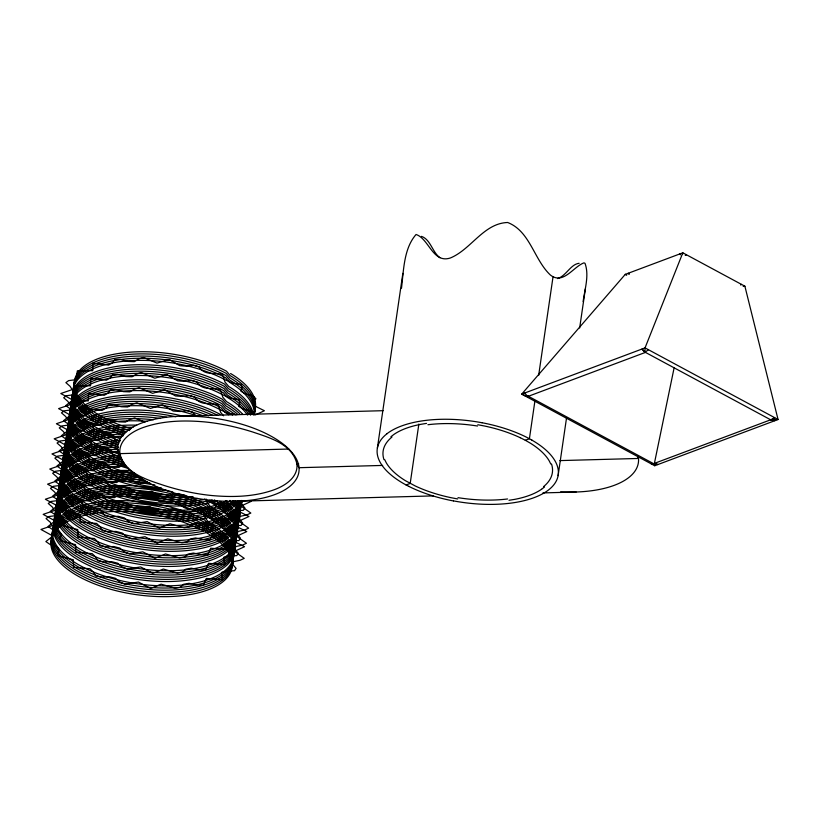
<?xml version="1.0" encoding="UTF-8"?>
<svg xmlns="http://www.w3.org/2000/svg" width="819" height="819" viewBox="0 0 819 819"><rect width="100%" height="100%" fill="white"/><g stroke="black" fill="none" stroke-linecap="round" stroke-linejoin="round"><path stroke-width="1.23" d="M682.8 253.972L682.821 252.805L625.266 274.375L521.713 394.134L654.719 465.735L778.05 419.492L744.891 286.22L682.821 252.805L645.044 347.891L644.993 352.559L527.692 396.539L525.122 395.966L528.06 396.109L654.258 464.035L657.995 464.506L654.391 463.39L771.181 419.604L774.641 417.659L771.314 420.147L645.126 352.211L642.035 349.017L644.993 352.559M401.494 288.186C403.706 270.239 403.726 248.546 416.062 234.49C429.064 238.738 432.77 263.779 450.368 257.985C471.242 249.355 483.609 223.3 507.667 222.492C530.159 231.255 533.906 259.613 550.429 275.071C563.257 285.032 573.157 266.851 583.947 262.858L585.022 263.329C589.404 275.45 584.756 289.168 583.118 301.556M377.385 448.044L402.856 273.372M418.857 424.047L410.196 483.425L406.081 484.961L403.521 483.538A91.994 41.196 8.3 0 1 380.456 462.848A91.257 40.858 8.3 0 1 387.07 433.681M534.94 400.788L529.412 438.728L525.296 440.264L520.26 437.715M538.636 375.501L553.02 276.883M558.108 475.634L566.584 417.588M579.657 327.989L585.37 288.872M654.719 465.735L654.258 464.035L674.18 367.547M771.314 420.147L771.181 419.604L778.05 419.492L645.044 347.891L521.713 394.134L527.692 396.539L528.06 396.109M390.929 436.732L393.959 434.398A86.251 38.616 8.3 0 1 420.853 424.324L426.504 423.392M544.563 486.957L541.543 489.291M645.126 352.211L648.453 349.723M740.642 285.002L741.482 284.377M123.219 464.721L118.898 467.403L112.459 467.178L104.668 465.069L99.273 465.325L97 468.663L93.171 470.823L77.447 468.939L77.334 476.412L61.968 476.515L61.466 479.34L63.626 483.21L60.473 485.411L53.225 486.343L50.461 488.359L54.689 492.065L56.706 495.382L45.352 499.252L57.299 505.794L50.276 511.353L54.074 513.994L61.343 516.584L63.728 519.584L61.63 522.962L63.053 525.767L77.754 529.565L78 537.08L94.42 538.533L97.778 541.85L100.113 545.72L105.989 546.846L113.759 546.519L119.912 548.116L124.283 551.791L129.392 553.941L142.813 551.832L154.996 558.282L165.51 553.961L179.77 557.974L184.674 557.115L188.012 554.074L193.407 553.071L201.484 554.719L207.76 555.006L210.739 548.228L227.129 549.518L225.819 542.229L231.234 540.929L238.953 540.52L240.479 538.175L237.254 534.357L237.899 531.47L244.553 530.036L248.638 528.153L238.79 521.16L248.996 516.472L237.152 510.626L237.326 507.575L240.489 504.494L237.971 501.873L234.664 500.941M255.241 414.957L264.414 410.728L252.58 404.893L252.754 401.842L255.917 398.751L253.399 396.14L245.669 393.959L240.97 391.287L241.974 387.684L241.38 384.5L233.169 383.261L225.286 379.862A91.462 40.95 8.3 0 0 88.933 370.884A91.462 40.95 8.3 0 0 123.474 435.35M251.198 501.361L241.001 506.06L250.839 513.052L246.754 514.936L240.1 516.369L239.465 519.256L242.68 523.075L241.155 525.409L233.446 525.818L228.02 527.129L229.33 534.408L212.94 533.128L209.971 539.905L203.685 539.619L195.608 537.97L190.213 538.974L186.886 542.004L181.972 542.864L167.721 538.851L157.207 543.171L145.014 536.721L131.593 538.83L126.495 536.691L122.113 533.005L115.97 531.418L108.19 531.746L102.314 530.61L99.979 526.75L96.622 523.433L80.201 521.979L79.965 514.455L65.254 510.657L63.831 507.862L65.93 504.484L63.554 501.474L56.276 498.884L52.477 496.242L59.5 490.694L47.563 484.152L58.907 480.272L56.89 476.965L52.662 473.259L55.426 471.242L62.674 470.311L65.827 468.099L63.667 464.24L64.169 461.414L79.535 461.312L79.658 453.828L95.373 455.722L99.201 453.552L101.474 450.215L106.869 449.959L114.66 452.068L117.885 452.18M557.524 278.573C566.216 275.993 570.495 264.261 579.146 263.288M744.072 286.527L744.891 286.22L743.202 286.384M145.475 482.125L139.425 483.957L125.88 478.357L121.017 479.832L116.687 482.514L110.258 482.278L102.467 480.169L97.072 480.425L94.799 483.763L90.97 485.923L75.246 484.039L75.123 491.523L59.756 491.625L59.265 494.451L61.425 498.31L58.272 500.522L51.013 501.453L48.26 503.46L52.477 507.166L54.494 510.483L43.151 514.363L55.098 520.904L48.075 526.453L51.863 529.094L59.142 531.685L61.527 534.694L59.418 538.073L60.852 540.868L75.553 544.666L75.788 552.19L92.219 553.644L95.577 556.961L97.911 560.82L103.788 561.957L111.558 561.629L117.711 563.216L122.082 566.891L127.18 569.041L140.612 566.932L152.795 573.382L163.309 569.062L177.569 573.075L182.473 572.215L185.811 569.185L191.206 568.181L199.283 569.829L205.559 570.116L208.528 563.339L224.928 564.619L223.607 557.34L229.033 556.029L236.742 555.62L238.278 553.286L235.053 549.467L235.698 546.58L242.352 545.147L246.437 543.263L236.589 536.271L246.785 531.572L234.951 525.737L235.125 522.686L238.288 519.594L235.77 516.984L228.04 514.803L223.341 512.131L224.345 508.527L223.751 505.333L215.54 504.105L207.657 500.706A91.462 40.95 8.3 0 0 204.453 499.047M244.523 500.788L242.311 501.259L241.666 504.146L244.891 507.964L243.356 510.309L235.647 510.718L230.221 512.018L231.542 519.307L215.141 518.028L212.172 524.795L205.897 524.508L197.809 522.86L192.414 523.863L189.087 526.904L184.173 527.764L169.922 523.75L159.408 528.071L147.215 521.621L133.794 523.73L128.696 521.58L124.314 517.905L118.171 516.308L110.401 516.635L104.515 515.509L102.18 511.64L98.823 508.323L82.402 506.869L82.166 499.355L67.455 495.556L66.032 492.751L68.141 489.373L65.755 486.373L58.477 483.783L54.689 481.142L61.712 475.583L49.764 469.041L61.108 465.172L59.091 461.855L54.873 458.149L57.627 456.132L64.875 455.2L68.038 452.999L65.878 449.129L66.37 446.304L81.736 446.201L81.859 438.728L97.574 440.612L101.402 438.452L103.685 435.114L109.081 434.858L116.871 436.967L121.161 437.121M142.66 477.968L140.407 478.419L135.309 476.269L130.927 472.583L124.785 470.997L117.004 471.324L111.128 470.188L108.794 466.328L105.436 463.011L89.015 461.558L88.78 454.043L74.068 450.235L72.645 447.44L74.744 444.062L72.369 441.062L65.09 438.462L61.292 435.831L68.315 430.272L56.378 423.73L67.721 419.85L65.704 416.543L61.476 412.837L64.24 410.821L71.488 409.889L74.642 407.688L72.481 403.818L72.983 400.993L88.35 400.89L88.472 393.417L104.187 395.301L108.016 393.13L110.289 389.803L115.684 389.537L123.474 391.646L129.914 391.881L134.244 389.199L139.097 387.725L152.651 393.335L164.752 389.66L175.42 395.935L182.135 396.406L189.465 395.567L194.738 397.143C199.662 405.702 209.992 402.958 218.089 404.545L220.567 412.233L223.556 415.796M192.26 496.908L188.585 497.553L174.324 493.54L163.81 497.86L151.628 491.41L138.206 493.519L133.098 491.369L128.726 487.694L122.574 486.097L114.803 486.425L108.927 485.298L106.593 481.429L103.235 478.112L86.814 476.668L86.568 469.144L71.867 465.346L70.444 462.54L72.543 459.162L70.158 456.163L62.889 453.572L59.091 450.931L66.114 445.372L54.167 438.83L65.52 434.961L63.503 431.644L59.275 427.938L62.039 425.921L69.287 424.989L72.441 422.788L70.28 418.918L70.782 416.093L86.149 415.991L86.261 408.517L101.986 410.401L105.815 408.241L108.088 404.903L113.483 404.647L121.273 406.756L127.713 406.982L132.033 404.299L136.896 402.835L150.44 408.435L162.551 404.77L173.218 411.046L179.924 411.517L187.264 410.667L192.537 412.244L195.925 416.052M508.998 500.286L514.649 499.375A86.251 38.616 8.3 0 0 541.523 489.281M421.437 236.363C430.589 239.373 432.278 252.15 439.946 257.729M180.18 416.216L383.097 410.688M288.769 449.037L119.912 453.634L117.772 449.774M298.659 463.789L296.898 463.841C292.117 443.898 269.635 437.725 252.6 431.971C236.967 427.027 220.884 423.454 204.555 421.898C183.917 420.075 162.531 420.608 142.834 427.651C131.839 431.582 118.366 440.233 119.912 453.634C124.683 473.577 147.174 479.75 164.209 485.503C179.832 490.448 195.925 494.021 212.254 495.577C232.893 497.399 254.279 496.867 273.976 489.823C284.971 485.892 298.444 477.242 296.898 463.841L299.027 467.7L382.647 465.427M559.868 460.595L638.503 458.456L637.561 456.756M236.63 501.259L433.169 495.904M542.915 492.915L576.105 492.004M651.31 463.902L654.258 464.035M236.967 414.711L228.767 413.472L220.874 410.073A91.462 40.95 8.3 0 0 81.736 402.733A91.462 40.95 8.3 0 0 128.501 468.488M477.825 424.744L484.367 425.982A86.251 38.616 8.3 0 1 520.249 437.725M457.667 498.945L451.126 497.706A86.251 38.616 8.3 0 1 415.243 485.964L405.518 480.743A86.251 38.616 8.3 0 1 386.261 462.776L384.705 459.664M120.239 440.888L115.54 439.977L113.196 436.117L109.848 432.801L93.417 431.347L93.182 423.832L78.47 420.024L77.047 417.229L79.156 413.851L76.771 410.851L69.492 408.251L65.704 405.62L72.727 400.061L60.78 393.519L72.123 389.639L70.106 386.333L65.889 382.627L68.642 380.61L75.901 379.678L79.054 377.477L76.894 373.607L77.385 370.782L92.752 370.679L92.875 363.206L108.599 365.09L112.418 362.919L114.701 359.592L120.096 359.326L127.887 361.435L134.316 361.67L138.646 358.988L143.509 357.514L157.053 363.124L169.164 359.449L179.832 365.724L186.537 366.195L193.868 365.356L199.14 366.932C204.074 375.491 214.394 372.747 222.492 374.334L224.969 382.023L228.706 386.476A91.462 40.95 8.3 0 1 253.47 414.957M119.216 456.214L113.329 455.088L110.995 451.218L107.637 447.901L91.216 446.457L90.981 438.933L76.269 435.135L74.846 432.33L76.955 428.951L74.57 425.952L67.291 423.362L63.503 420.72L70.526 415.161L58.579 408.62L69.922 404.75L67.905 401.433L63.687 397.727L66.441 395.71L73.69 394.789L76.853 392.577L74.693 388.708L75.184 385.882L90.551 385.79L90.674 378.306L106.388 380.19L110.217 378.03L112.5 374.692L117.895 374.437L125.686 376.545L132.115 376.771L136.445 374.088L141.308 372.625L154.852 378.224L166.953 374.559L177.631 380.835L184.336 381.306L191.666 380.456L196.939 382.043C201.863 390.591 212.193 387.858 220.291 389.434L222.768 397.133L226.505 401.586A91.462 40.95 8.3 0 1 242.598 414.086M771.181 419.604L774.784 420.72M626.852 274.877L625.266 274.375L626.33 274.949M144.861 422.194L134.695 417.936L129.832 419.41L125.502 422.092L119.072 421.857L111.282 419.748L105.886 420.004L103.603 423.341L99.785 425.511L84.06 423.618L83.937 431.101L68.571 431.203L68.079 434.029L70.239 437.889L67.086 440.1L59.828 441.031L57.074 443.048L61.292 446.754L63.309 450.061L51.966 453.941L63.913 460.483L56.89 466.042L60.678 468.673L67.957 471.273L70.342 474.273L68.233 477.651L69.666 480.446L84.367 484.254L84.603 491.769L101.034 493.222L104.392 496.539L106.726 500.399L112.602 501.535L120.373 501.208L126.525 502.794L130.897 506.48L135.995 508.619L149.427 506.511L161.609 512.96L172.123 508.64L186.384 512.653L191.288 511.793L194.625 508.763L200.02 507.76L208.098 509.408L214.373 509.694L217.342 502.917L233.743 504.207L233.487 500.757M406.081 484.961L408.742 486.353M525.296 440.264L529.975 442.946A86.251 38.616 8.3 0 1 549.232 460.913L550.788 464.025M531.971 440.141L526.75 437.336A91.994 41.196 8.3 0 0 482.063 422.737M629.115 274.027L628.275 273.249L629.023 274.14M253.716 413.861L251.198 411.251L243.468 409.07L238.769 406.398L239.772 402.794L239.168 399.6L230.968 398.362L223.085 394.973A91.462 40.95 8.3 0 0 87.715 385.473A91.462 40.95 8.3 0 0 118.233 449.385M209.469 500.327L211.712 502.999A91.462 40.95 8.3 0 1 188.851 565.202A91.462 40.95 8.3 0 1 57.565 522.737A91.462 40.95 8.3 0 1 149.979 483.036M679.801 253.931L680.548 254.811M524.733 392.997L527.692 396.539M206.101 499.017L207.34 502.866L211.077 507.319A91.462 40.95 8.3 0 1 181.04 570.249A91.462 40.95 8.3 0 1 54.781 519.615A91.462 40.95 8.3 0 1 172.84 491.984M203.245 530.917A91.462 40.95 8.3 0 0 53.604 533.804A91.462 40.95 8.3 0 0 164.691 596.652A91.462 40.95 8.3 0 0 207.299 533.21L203.562 528.757A91.462 40.95 8.3 0 0 53.921 531.644A91.462 40.95 8.3 0 0 165.008 594.502A91.462 40.95 8.3 0 0 207.617 531.05L203.88 526.607A91.462 40.95 8.3 0 0 54.228 529.484A91.462 40.95 8.3 0 0 165.325 592.342A91.462 40.95 8.3 0 0 207.934 528.9L204.197 524.447A91.462 40.95 8.3 0 0 54.545 527.334A91.462 40.95 8.3 0 0 165.643 590.182A91.462 40.95 8.3 0 0 208.251 526.74L204.504 522.287A91.462 40.95 8.3 0 0 54.863 525.174A91.462 40.95 8.3 0 0 165.95 588.022A91.462 40.95 8.3 0 0 208.558 524.58L204.822 520.126A91.462 40.95 8.3 0 0 55.18 523.013A91.462 40.95 8.3 0 0 166.267 585.861A91.462 40.95 8.3 0 0 208.876 522.42L205.139 517.966L202.662 510.278C194.564 508.691 184.234 511.435 179.31 502.876L174.037 501.3L166.707 502.149L160.002 501.678L149.334 495.393L137.223 499.068L123.679 493.468L118.816 494.932L114.486 497.614L108.057 497.379L100.266 495.28L94.871 495.536L92.588 498.873L88.759 501.033L73.045 499.15L72.922 506.623L57.555 506.726L57.064 509.551L59.224 513.421L56.061 515.622L48.812 516.554L46.059 518.57L50.276 522.276L52.293 525.593L40.95 529.463L52.897 536.005L45.874 541.564L49.662 544.205L56.941 546.795L59.326 549.795L57.217 553.173L58.64 555.978L73.352 559.776L73.587 567.291L90.008 568.744L93.366 572.061L95.7 575.921L101.587 577.057L109.357 576.73L115.499 578.316L119.881 582.002L124.979 584.152L138.401 582.043L150.594 588.492L161.108 584.172L175.358 588.185L180.272 587.325L183.599 584.285L189.005 583.282L197.082 584.93L203.358 585.216L206.327 578.439L222.727 579.729L221.406 572.44L226.832 571.14L234.541 570.73L236.077 568.386L232.852 564.567L233.497 561.68L240.141 560.247L244.236 558.363L234.388 551.371L244.584 546.683L232.75 540.837L232.913 537.786L236.087 534.705L233.569 532.084L225.839 529.903L221.14 527.231L222.144 523.628L221.54 520.444L213.339 519.205L205.456 515.816A91.462 40.95 8.3 0 0 55.805 518.693A91.462 40.95 8.3 0 0 166.902 581.551A91.462 40.95 8.3 0 0 209.51 518.11L205.764 513.656A91.462 40.95 8.3 0 0 56.122 516.543A91.462 40.95 8.3 0 0 167.209 579.391A91.462 40.95 8.3 0 0 209.818 515.95L206.081 511.496A91.462 40.95 8.3 0 0 56.439 514.383A91.462 40.95 8.3 0 0 167.526 577.231A91.462 40.95 8.3 0 0 210.135 513.789L206.398 509.336A91.462 40.95 8.3 0 0 56.746 512.223A91.462 40.95 8.3 0 0 167.844 575.081A91.462 40.95 8.3 0 0 210.452 511.629L206.716 507.186A91.462 40.95 8.3 0 0 57.064 510.063A91.462 40.95 8.3 0 0 168.161 572.921A91.462 40.95 8.3 0 0 210.77 509.479L207.023 505.026A91.462 40.95 8.3 0 0 178.214 493.468M212.029 500.839A91.462 40.95 8.3 0 1 190.827 562.817A91.462 40.95 8.3 0 1 58.804 522.368A91.462 40.95 8.3 0 1 144.594 480.18M214.271 499.866A91.462 40.95 8.3 0 1 190.817 560.708A91.462 40.95 8.3 0 1 59.695 521.191A91.462 40.95 8.3 0 1 140.356 477.59M219.973 501.351A91.462 40.95 8.3 0 1 187.776 558.967A91.462 40.95 8.3 0 1 60.278 519.481A91.462 40.95 8.3 0 1 135.002 475.03M223.515 501.709A91.462 40.95 8.3 0 1 185.012 557.125A91.462 40.95 8.3 0 1 60.268 516.779A91.462 40.95 8.3 0 1 134.183 472.819M225.338 500.829A91.462 40.95 8.3 0 1 184.981 555.006A91.462 40.95 8.3 0 1 61.2 515.601A91.462 40.95 8.3 0 1 130.006 470.485M230.006 500.409A91.462 40.95 8.3 0 1 182.115 550.962A91.462 40.95 8.3 0 1 62.121 511.732A91.462 40.95 8.3 0 1 125.082 466.103M232.616 500.89A91.462 40.95 8.3 0 1 179.238 548.986A91.462 40.95 8.3 0 1 62.08 509.039A91.462 40.95 8.3 0 1 124.304 463.953M234.899 501.392A91.462 40.95 8.3 0 1 176.31 546.949A91.462 40.95 8.3 0 1 62.06 506.347A91.462 40.95 8.3 0 1 123.515 461.814M236.834 501.914A91.462 40.95 8.3 0 1 174.078 544.85A91.462 40.95 8.3 0 1 62.49 504.371A91.462 40.95 8.3 0 1 120.567 459.735M237.623 500.644A91.462 40.95 8.3 0 1 173.178 542.7A91.462 40.95 8.3 0 1 62.613 501.914A91.462 40.95 8.3 0 1 120.884 457.575M120.117 455.466A91.462 40.95 8.3 0 0 62.613 499.221A91.462 40.95 8.3 0 0 170.178 540.54A91.462 40.95 8.3 0 0 239.097 501.167A91.462 40.95 8.3 0 1 89.291 500.726A91.462 40.95 8.3 0 1 122.952 436.046M240.878 501.269A91.462 40.95 8.3 0 1 165.346 536.087A91.462 40.95 8.3 0 1 62.797 494.133A91.462 40.95 8.3 0 1 118.601 451.249M241.4 501.73A91.462 40.95 8.3 0 1 162.653 533.783A91.462 40.95 8.3 0 1 63.012 491.799A91.462 40.95 8.3 0 1 116.8 449.221M241.707 500.44A91.462 40.95 8.3 0 1 161.712 531.551A91.462 40.95 8.3 0 1 63.176 489.342A91.462 40.95 8.3 0 1 117.107 447.061M241.759 500.839A91.462 40.95 8.3 0 1 158.241 529.125A91.462 40.95 8.3 0 1 63.032 486.291A91.462 40.95 8.3 0 1 117.424 444.901M241.462 501.187A91.462 40.95 8.3 0 1 154.76 526.617A91.462 40.95 8.3 0 1 62.94 483.241A91.462 40.95 8.3 0 1 117.741 442.751M241.165 500.665A91.462 40.95 8.3 0 1 93.735 507.719A91.462 40.95 8.3 0 1 120.178 440.458M237.449 501.136A91.462 40.95 8.3 0 1 87.203 497.184A91.462 40.95 8.3 0 1 124.345 433.845M235.534 501.105A91.462 40.95 8.3 0 1 84.828 493.366A91.462 40.95 8.3 0 1 126.832 431.623M233.292 500.962A91.462 40.95 8.3 0 1 82.238 489.271A91.462 40.95 8.3 0 1 130.436 429.422M230.743 500.716A91.462 40.95 8.3 0 1 80.16 485.391A91.462 40.95 8.3 0 1 132.965 427.272M227.047 500.767A91.462 40.95 8.3 0 1 77.529 480.896A91.462 40.95 8.3 0 1 136.619 425.174M217.311 500.593A91.462 40.95 8.3 0 1 72.031 470.669A91.462 40.95 8.3 0 1 147.4 421.386M212.275 499.948A91.462 40.95 8.3 0 1 69.943 465.53A91.462 40.95 8.3 0 1 153.409 419.758M204.515 499.518A91.462 40.95 8.3 0 1 67.742 459.428A91.462 40.95 8.3 0 1 160.555 418.458M197.43 498.454A91.462 40.95 8.3 0 1 66.513 453.931A91.462 40.95 8.3 0 1 166.544 417.188M193.13 496.775A91.462 40.95 8.3 0 1 65.827 448.443A91.462 40.95 8.3 0 1 175.85 416.769M184.951 495.126A91.462 40.95 8.3 0 1 65.694 442.352A91.462 40.95 8.3 0 1 183.855 416.451M167.813 490.561A91.462 40.95 8.3 0 1 67.721 430.702A91.462 40.95 8.3 0 1 198.178 416.287M161.312 487.868A91.462 40.95 8.3 0 1 69.205 426.146A91.462 40.95 8.3 0 1 202.498 415.581M154.791 484.93A91.462 40.95 8.3 0 1 71.386 421.212A91.462 40.95 8.3 0 1 208.61 415.755M147.154 481.582A91.462 40.95 8.3 0 1 73.945 416.513A91.462 40.95 8.3 0 1 213.083 415.438M141.841 478.378A91.462 40.95 8.3 0 1 76.576 412.254A91.462 40.95 8.3 0 1 217.813 415.438M136.589 475.02A91.462 40.95 8.3 0 1 78.839 408.589A91.462 40.95 8.3 0 1 220.25 414.394M228.726 414.752A91.462 40.95 8.3 0 0 224.928 412.366L221.191 407.923A91.462 40.95 8.3 0 0 82.954 400.02A91.462 40.95 8.3 0 0 125.614 465.407M232.565 415.038A91.462 40.95 8.3 0 0 225.245 410.217L221.509 405.763A91.462 40.95 8.3 0 0 83.886 397.502A91.462 40.95 8.3 0 0 123.833 462.602M235.329 414.762A91.462 40.95 8.3 0 0 225.563 408.057L221.826 403.603A91.462 40.95 8.3 0 0 84.828 394.983A91.462 40.95 8.3 0 0 122.062 459.776M237.93 414.506A91.462 40.95 8.3 0 0 225.88 405.896L222.133 401.443A91.462 40.95 8.3 0 0 85.78 392.465A91.462 40.95 8.3 0 0 120.321 456.93M239.67 413.636A91.462 40.95 8.3 0 0 226.187 403.736L222.451 399.293A91.462 40.95 8.3 0 0 86.425 390.131A91.462 40.95 8.3 0 0 119.615 454.422M247.492 415.079A91.462 40.95 8.3 0 0 227.139 397.266L223.392 392.813A91.462 40.95 8.3 0 0 88.022 383.312A91.462 40.95 8.3 0 0 118.54 447.235M248.925 414.701A91.462 40.95 8.3 0 0 227.447 395.106L223.71 390.653A91.462 40.95 8.3 0 0 88.677 380.989A91.462 40.95 8.3 0 0 117.864 444.707M250.634 415.223A91.462 40.95 8.3 0 0 227.764 392.946L224.027 388.503A91.462 40.95 8.3 0 0 88.657 379.002A91.462 40.95 8.3 0 0 119.175 442.915M251.341 413.953A91.462 40.95 8.3 0 0 228.081 390.796L224.334 386.343A91.462 40.95 8.3 0 0 88.974 376.842A91.462 40.95 8.3 0 0 119.492 440.755M252.58 414.465A91.462 40.95 8.3 0 0 228.399 388.636L224.652 384.183A91.462 40.95 8.3 0 0 89.281 374.682A91.462 40.95 8.3 0 0 119.799 438.605M254.259 414.987A91.462 40.95 8.3 0 0 229.34 382.166L225.594 377.713A91.462 40.95 8.3 0 0 88.923 368.908A91.462 40.95 8.3 0 0 124.805 433.538M254.484 413.677A91.462 40.95 8.3 0 0 229.658 380.006L225.911 375.552A91.462 40.95 8.3 0 0 88.923 366.932A91.462 40.95 8.3 0 0 126.157 431.726M254.299 414.045A91.462 40.95 8.3 0 0 229.965 377.846L226.228 373.392A91.462 40.95 8.3 0 0 88.298 365.315A91.462 40.95 8.3 0 0 129.597 430.559M253.757 414.353A91.462 40.95 8.3 0 0 230.282 375.686L226.546 371.232A91.462 40.95 8.3 0 0 88.309 363.339A91.462 40.95 8.3 0 0 130.968 428.716M230.6 373.525A91.462 40.95 8.3 0 1 252.866 414.588M638.062 455.62A91.462 40.95 8.3 0 1 560.616 491.85M453.429 500.941A91.994 41.196 8.3 0 1 408.763 486.343M453.542 500.89A91.257 40.858 8.3 0 0 518.069 501.986A91.994 41.185 8.3 0 0 548.464 490.018A91.257 40.858 8.3 0 0 554.995 460.841A91.994 41.196 8.3 0 0 531.951 440.151M551.525 464.045A85.442 38.554 7 0 1 543.56 486.629M507.575 498.966A85.442 36.927 7.7 0 1 458.016 497.665M482.053 422.758A91.257 40.858 8.3 0 0 417.526 421.662A91.994 41.185 8.3 0 0 387.029 433.671M383.978 459.643A85.442 38.554 7 0 1 391.943 437.059M427.927 424.723A85.442 36.927 7.7 0 1 477.477 426.023M686.22 254.637L685.36 255.344L686.22 254.637M152.17 484.602A91.462 40.95 8.3 0 0 298.136 475.133A91.462 40.95 8.3 0 0 174.897 416.472A91.462 40.95 8.3 0 0 152.17 484.602"/></g></svg>
